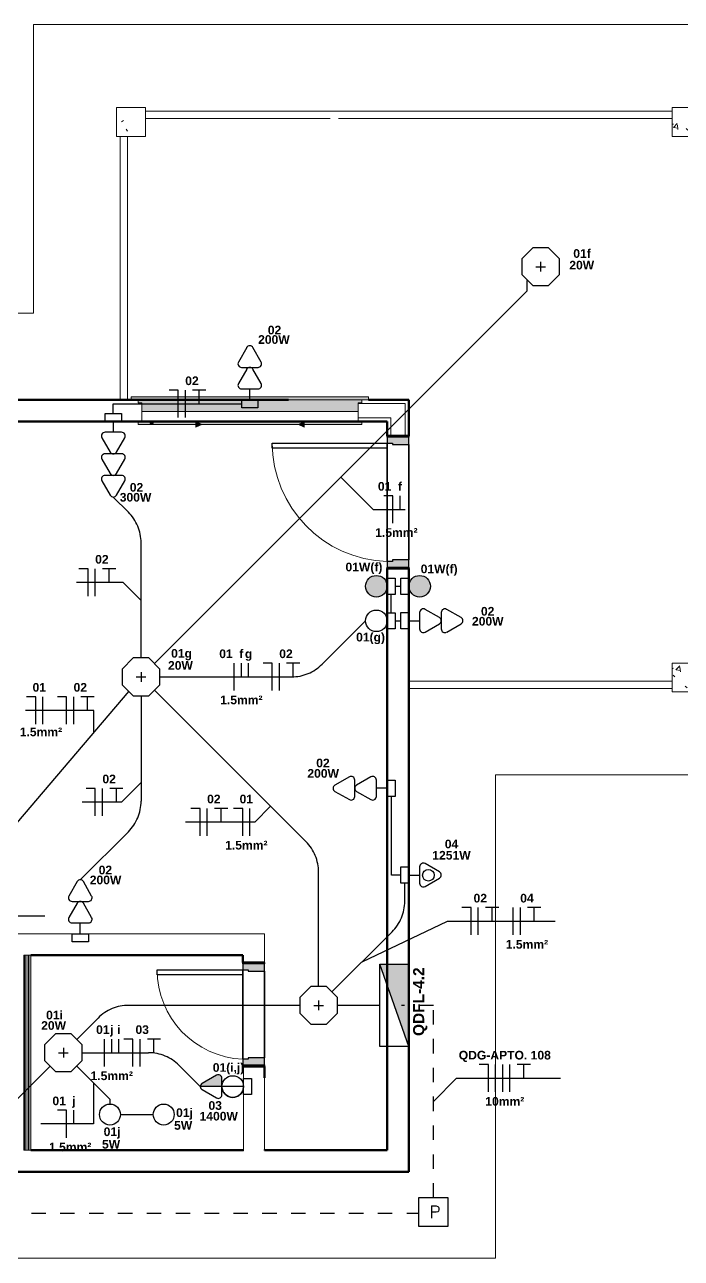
# Model space of a CAD drawing. Extents: x 1450 to 1868, y 82 to 351.
# Drawn here: x 1517.45 to 1522, y 141.06 to 149.61 of the extents above; entities that cross this region are included whole.
import ezdxf
from ezdxf.enums import TextEntityAlignment as Align

# ---------------------------------------------------------------- set-up
doc = ezdxf.new("R2010")
doc.units = 0
doc.header["$LTSCALE"] = 0.5
doc.linetypes.add('ELETRODUTO_PISO', pattern=[0.55, 0.4, -0.15])
doc.linetypes.add('ELETRODUTO_TETO', pattern=[1000, 1000, 0])
doc.layers.get('0').update_dxf_attribs({"linetype": 'CONTINUOUS'})
for name, color, linetype, lineweight in [('A-DETL-GENF', 92, 'CONTINUOUS', 9), ('A-DOOR', 31, 'CONTINUOUS', 25), ('A-DOOR-FRAM', 31, 'CONTINUOUS', 9), ('A-FLOR', 192, 'CONTINUOUS', 9), ('A-GENM', 13, 'CONTINUOUS', 9), ('A-GLAZ', 151, 'CONTINUOUS', 9), ('A-WALL', 113, 'CONTINUOUS', 30), ('Q-CASE', 31, 'CONTINUOUS', 9), ('S-COLS', 52, 'CONTINUOUS', 9)]:
    doc.layers.add(name, color=color, linetype=linetype, lineweight=lineweight)
for name, color, linetype in [('CENTRAL DE AR', 10, 'CONTINUOUS'), ('ELETRODUTO-PISO', 3, 'CONTINUOUS'), ('ELETRODUTO_TETO', 2, 'CONTINUOUS'), ('FIACAO', 7, 'CONTINUOUS'), ('Iluminação', 7, 'CONTINUOUS'), ('INDICACAO_BIT_FIACAO', 7, 'CONTINUOUS'), ('INDICACAO_CIRCUITO', 2, 'CONTINUOUS'), ('INDICACAO_INTERRUPTOR_FIA', 2, 'CONTINUOUS'), ('INDICACAO_POTENCIA', 1, 'CONTINUOUS'), ('INTERRUPTORES', 1, 'CONTINUOUS'), ('LINHA_DE_CHAMADA', 7, 'CONTINUOUS'), ('LUMINÁRIAS', 3, 'CONTINUOUS'), ('QUADROS', 7, 'CONTINUOUS'), ('QUADROS_E_CAIXAS', 7, 'CONTINUOUS'), ('Texto', 1, 'CONTINUOUS'), ('TOMADAS ABNT', 10, 'CONTINUOUS')]:
    doc.layers.add(name, color=color, linetype=linetype)
doc.styles.add('Arial', font='arialbd.ttf', dxfattribs={"height": 100})
doc.styles.get("Standard").update_dxf_attribs({"font": 'simplex.shx'})

# ---------------------------------------------------------------- blocks, each defined once
blk = doc.blocks.new('Windows_Opening-Slide_Strugal_S70P_Two-Leaf_INT - Janela de Correr com Requadro de Alumínio-3326409-Planta Baixa')
at = {"layer": 'A-DETL-GENF'}
for points in [[(-375, 115), (-375, 75), (-335, 95), (-373.6, 114.3)], [(375, 115), (335, 95), (375, 75), (375, 107.8)]]:
    blk.add_hatch(color=256, dxfattribs=at).paths.add_polyline_path(points, flags=0)
at = {"layer": 'A-GLAZ'}
h = blk.add_hatch(color=256, dxfattribs=at)
h.paths.add_polyline_path([(375, 75), (335, 95), (-335, 95), (-375, 75), (359.1, 75)], flags=0)
h.paths.add_polyline_path([(775, 95), (375, 95), (375, 75), (670, 75), (670.5, 88.5), (692.5, 88.5), (693, 75), (775, 75), (775, 92.8)], flags=0)
h.paths.add_polyline_path([(750, 5), (-750, 5), (-750, -55), (-775, -55), (-775, -75), (775, -74.5), (775, -55), (750, -55), (750, 0)], flags=0)
h.paths.add_polyline_path([(-375, 95), (-775, 95), (-775, 75), (-375, 75), (-375, 90)], flags=0)
for points in [[(692.5, 88.5), (670.5, 88.5), (670.5, 80.5), (692.5, 81), (692.5, 85.9)], [(693, 80.5), (670, 80.5), (670, 75), (693, 75), (693, 80)]]:
    blk.add_hatch(color=256, dxfattribs=at).paths.add_polyline_path(points, flags=0)
at = {"layer": 'A-DETL-GENF'}
for p, q in [((-375, 95), (-475, 95)), ((-375, 115), (-335, 95)), ((-375, 75), (-375, 115)), ((-335, 95), (-375, 75)), ((335, 95), (375, 115)), ((375, 75), (335, 95)), ((375, 115), (375, 75)), ((375, 95), (475, 95))]:
    blk.add_line(p, q, dxfattribs=at)
at = {"layer": 'A-GLAZ'}
for p, q in [((-750, 95), (-775, 95)), ((-775, 95), (-775, 75)), ((-375, 95), (-750, 95)), ((335, 95), (-335, 95)), ((750, 95), (375, 95)), ((670.5, 80.5), (670.5, 88.5)), ((692.5, 88.5), (670.5, 88.5)), ((692.5, 88.5), (692.5, 80.5)), ((775, 95), (750, 95)), ((775, 75), (775, 95)), ((-775, 75), (-750, 75)), ((-750, 5), (-750, 75)), ((-750, 75), (750, 75)), ((750, 5), (-750, 5)), ((-750, 5), (-750, -55)), ((670, 80.5), (670, 75)), ((693, 80.5), (670, 80.5)), ((693, 75), (693, 80.5)), ((750, 75), (750, 5)), ((750, 75), (775, 75)), ((750, -55), (750, 5)), ((-750, -55), (-775, -55)), ((-775, -55), (-775, -75)), ((775, -55), (750, -55)), ((775, -75), (775, -55))]:
    blk.add_line(p, q, dxfattribs=at)
blk = doc.blocks.new('Porta Simples de Abrir - 80x210cm - Marco de Madeira-3450796-Planta Baixa')
at = {"layer": 'A-DOOR-FRAM', "lineweight": 25}
h = blk.add_hatch(color=256, dxfattribs=at)
h.paths.add_polyline_path([(-450, 75), (-450, -75), (-400, -75), (-400, 38), (-410, 38), (-410, 75)], flags=0)
h.paths.add_polyline_path([(400, 38), (400, -75), (450, -75), (450, 75), (410, 75), (409.9, 38), (406.8, 38)], flags=0)
at = {"layer": 'A-DOOR'}
for p, q in [((375, 75), (375, 871)), ((375, 871), (410, 871)), ((410, 871), (410, 75)), ((410, 75), (-410, 75)), ((410, 75), (375, 75)), ((-400, -75), (400, -75))]:
    blk.add_line(p, q, dxfattribs=at)
at = {"layer": 'A-DOOR', "lineweight": 9}
blk.add_arc((410, 50.9), 820.1, 90, 178.31643, dxfattribs=at)
at = {"layer": 'A-DOOR-FRAM', "lineweight": 25}
for p, q in [((-410, 75), (-450, 75)), ((-450, 75), (-450, -75)), ((-410, 38), (-410, 75)), ((-400, 38), (-410, 38)), ((-400, -75), (-400, 38)), ((410, 38), (400, 38)), ((400, 38), (400, -75)), ((410, 75), (410, 38)), ((450, 75), (410, 75)), ((450, -75), (450, 75)), ((-450, -75), (-400, -75)), ((400, -75), (450, -75))]:
    blk.add_line(p, q, dxfattribs=at)
blk = doc.blocks.new('Porta Simples de Abrir - 60x210cm - Marco de Madeira-3502795-Planta Baixa')
at = {"layer": 'A-DOOR-FRAM', "lineweight": 25}
h = blk.add_hatch(color=256, dxfattribs=at)
h.paths.add_polyline_path([(-350, 75), (-350, -75), (-300, -75), (-300, 37), (-310, 37), (-310, 75)], flags=0)
h.paths.add_polyline_path([(300, 37), (300, -75), (350, -75), (350, 75), (310, 75), (309.8, 37), (306.7, 37)], flags=0)
at = {"layer": 'A-DOOR'}
for p, q in [((275, 75), (275, 669)), ((275, 669), (310, 669)), ((310, 669), (310, 75)), ((310, 75), (-310, 75)), ((310, 75), (275, 75)), ((-300, -75), (300, -75))]:
    blk.add_line(p, q, dxfattribs=at)
at = {"layer": 'A-DOOR', "lineweight": 9}
blk.add_arc((310, 48.7), 620.3, 90, 177.5702, dxfattribs=at)
at = {"layer": 'A-DOOR-FRAM', "lineweight": 25}
for p, q in [((-310, 75), (-350, 75)), ((-350, 75), (-350, -75)), ((-310, 37), (-310, 75)), ((-300, 37), (-310, 37)), ((-300, -75), (-300, 37)), ((310, 37), (300, 37)), ((300, 37), (300, -75)), ((310, 75), (310, 37)), ((350, 75), (310, 75)), ((350, -75), (350, 75)), ((-350, -75), (-300, -75)), ((300, -75), (350, -75))]:
    blk.add_line(p, q, dxfattribs=at)
blk = doc.blocks.new('Pilar Retangular de Concreto - 20X20 cm-3337596-Planta Baixa')
at = {"layer": 'S-COLS'}
h = blk.add_hatch(dxfattribs=at)
h.set_pattern_fill('FP_81', color=256, style=0, pattern_type=2)
h.set_pattern_definition([(225, (10123.25, -11664.74), (-360.203, 63.514), [38.1, -419.1]), (170, (10123.25, -11664.74), (36.914, -386.8025), [30.48, -335.28]), (275.451, (10093.23, -11659.45), (-323.2915, -323.287), [32.38, -356.18]), (221.184, (10114.4, -11765.96), (-532.767, 131.018), [57.15, -628.65]), (271.636, (10070, -11755.04), (-516.128, -451.59), [48.57, -534.27]), (166.184, (10114.4, -11765.96), (-516.132, -451.585), [45.72, -502.92]), (196, (10066, -11736.23), (-284.2486, 230.18), [38.1, -419.1]), (141, (10066, -11736.23), (-155.24, -356.2015), [30.48, -335.28]), (246.451, (10042.3, -11717.04), (-439.49, -126.018), [32.38, -356.18]), (212.5, (10123.25, -11664.74), (-20.8921, -167.9283), [16.764, -314.452, 16.764, -660.146]), (212.5, (10123.25, -11664.74), (-20.8921, -167.9283), [-347.98, -323.596, 16.764, -319.786]), (182.5, (10123.25, -11664.74), (-150.593, -187.9517), [16.764, -177.292, 16.764, -435.102]), (182.5, (10123.25, -11664.74), (-150.593, -187.9517), [-210.82, -306.832, 16.764, -111.506]), (142.5, (10236.1, -11674.62), (-269.1512, 35.0498), [16.764, -110.236, 16.764, -905.256]), (142.5, (10236.1, -11674.62), (-269.1512, 35.0498), [-143.764, -379.476, 16.764, -509.016]), (132.5, (10286.7, -11679.04), (-299.5633, -24.8387), [16.764, -148.336, 16.764, -619.76]), (132.5, (10286.7, -11679.04), (-299.5633, -24.8387), [-181.864, -246.38, 16.764, -356.616])])
h.paths.add_polyline_path([(100, 100), (-100, 100), (-100, -100), (100, -100), (100, 59.7)], flags=0)
for p, q in [((-100, 100), (100, 100)), ((-100, -100), (-100, 100)), ((100, 100), (100, -100)), ((100, -100), (-100, -100))]:
    blk.add_line(p, q, dxfattribs=at)
blk = doc.blocks.new('Pilar Retangular de Concreto - 20X20 cm-V50-Planta Baixa')
at = {"layer": 'S-COLS'}
h = blk.add_hatch(dxfattribs=at)
h.set_pattern_fill('FP_82', color=256, style=0, pattern_type=2)
h.set_pattern_definition([(225, (13973.25, -11664.74), (-360.203, 63.5137), [38.1, -419.1]), (170, (13973.25, -11664.74), (36.914, -386.8025), [30.48, -335.28]), (275.451, (13943.23, -11659.45), (-323.2915, -323.287), [32.38, -356.18]), (221.184, (13964.4, -11765.96), (-532.767, 131.018), [57.15, -628.65]), (271.636, (13920, -11755.04), (-516.128, -451.59), [48.57, -534.27]), (166.184, (13964.4, -11765.96), (-516.132, -451.585), [45.72, -502.92]), (196, (13916, -11736.23), (-284.2486, 230.1803), [38.1, -419.1]), (141, (13916, -11736.23), (-155.24, -356.2015), [30.48, -335.28]), (246.451, (13892.3, -11717.04), (-439.49, -126.018), [32.38, -356.18]), (212.5, (13973.25, -11664.74), (-20.8921, -167.9283), [16.764, -314.452, 16.764, -660.146]), (212.5, (13973.25, -11664.74), (-20.8921, -167.9283), [-347.98, -323.596, 16.764, -319.786]), (182.5, (13973.25, -11664.74), (-150.593, -187.9517), [16.764, -177.292, 16.764, -435.102]), (182.5, (13973.25, -11664.74), (-150.593, -187.9517), [-210.82, -306.832, 16.764, -111.506]), (142.5, (14086.1, -11674.62), (-269.1512, 35.0498), [16.764, -110.236, 16.764, -905.256]), (142.5, (14086.1, -11674.62), (-269.1512, 35.0498), [-143.764, -379.476, 16.764, -509.016]), (132.5, (14136.7, -11679.04), (-299.5633, -24.8387), [16.764, -148.336, 16.764, -619.76]), (132.5, (14136.7, -11679.04), (-299.5633, -24.8387), [-181.864, -246.38, 16.764, -356.616])])
h.paths.add_polyline_path([(100, 100), (-100, 100), (-100, -100), (100, -100), (100, 75)], flags=0)
for p, q in [((-100, 100), (100, 100)), ((-100, -100), (-100, 100)), ((100, 100), (100, -100)), ((100, -100), (-100, -100))]:
    blk.add_line(p, q, dxfattribs=at)
blk = doc.blocks.new('Pilar Retangular de Concreto - 20X20 cm-V51-Planta Baixa')
at = {"layer": 'S-COLS'}
h = blk.add_hatch(dxfattribs=at)
h.set_pattern_fill('FP_83', color=256, style=0, pattern_type=2)
h.set_pattern_definition([(225, (13973.25, -15514.74), (-360.203, 63.5137), [38.1, -419.1]), (170, (13973.25, -15514.74), (36.914, -386.8025), [30.48, -335.28]), (275.451, (13943.23, -15509.45), (-323.2915, -323.287), [32.38, -356.18]), (221.184, (13964.4, -15615.96), (-532.767, 131.018), [57.15, -628.65]), (271.636, (13920, -15605.04), (-516.128, -451.59), [48.57, -534.27]), (166.184, (13964.4, -15615.96), (-516.132, -451.585), [45.72, -502.92]), (196, (13916, -15586.23), (-284.2486, 230.1803), [38.1, -419.1]), (141, (13916, -15586.23), (-155.2396, -356.2015), [30.48, -335.28]), (246.451, (13892.3, -15567.04), (-439.49, -126.018), [32.38, -356.18]), (212.5, (13973.25, -15514.74), (-20.8921, -167.9283), [16.764, -314.452, 16.764, -660.146]), (212.5, (13973.25, -15514.74), (-20.8921, -167.9283), [-347.98, -323.596, 16.764, -319.786]), (182.5, (13973.25, -15514.74), (-150.593, -187.9517), [16.764, -177.292, 16.764, -435.102]), (182.5, (13973.25, -15514.74), (-150.593, -187.9517), [-210.82, -306.832, 16.764, -111.506]), (142.5, (14086.1, -15524.62), (-269.1512, 35.0498), [16.764, -110.236, 16.764, -905.256]), (142.5, (14086.1, -15524.62), (-269.1512, 35.0498), [-143.764, -379.476, 16.764, -509.016]), (132.5, (14136.7, -15529.04), (-299.5633, -24.8387), [16.764, -148.336, 16.764, -619.76]), (132.5, (14136.7, -15529.04), (-299.5633, -24.8387), [-181.864, -246.38, 16.764, -356.616])])
h.paths.add_polyline_path([(100, 100), (-100, 100), (-100, -100), (100, -100), (100, 75)], flags=0)
for p, q in [((-100, 100), (100, 100)), ((-100, -100), (-100, 100)), ((100, 100), (100, -100)), ((100, -100), (-100, -100))]:
    blk.add_line(p, q, dxfattribs=at)
blk = doc.blocks.new('Box de Vidro1 - Box Vidro Temperado Comum 2-3326640-Planta Baixa')
at = {"layer": 'Q-CASE'}
for points in [[(800, 992), (800, 1007), (-550, 1007), (-550, 992), (798.8, 992)], [(800, 971.7), (800, 991.9), (-550, 991.9), (-550, 971.7), (799.7, 971.7)], [(800, 957.7), (799.7, 971.7), (-550, 971.7), (-550, 957.7), (799.9, 957.7)], [(800, 991.9), (800, 992), (800, 991.9)]]:
    blk.add_hatch(color=256, dxfattribs=at).paths.add_polyline_path(points, flags=0)
for p, q in [((-550, 992), (-550, 1007)), ((-550, 1007), (800, 1007)), ((800, 992), (-550, 992)), ((-550, 971.7), (-550, 991.9)), ((-550, 991.9), (800, 991.9)), ((-550, 987), (800, 987)), ((-550, 957.6), (-550, 971.7)), ((800, 971.7), (-550, 971.7)), ((-550, 963), (800, 963)), ((-550, 957.6), (800, 957.6)), ((800, 1007), (800, 992)), ((800, 991.9), (800, 971.7)), ((800, 971.7), (800, 957.6))]:
    blk.add_line(p, q, dxfattribs=at)
blk = doc.blocks.new('Moldura Janela5 - Moldura Janela-3283059-Planta Baixa')
at = {"layer": 'A-GENM'}
blk.add_hatch(color=256, dxfattribs=at).paths.add_polyline_path([(-5071.9, -31552.3), (-3428.4, -31552.3), (-3428.4, -31532.3), (-5071.9, -31532.3), (-5071.9, -31547.1)], flags=0)
for p, q in [((-5071.9, -31532.3), (-3428.4, -31532.3)), ((-5071.9, -31532.3), (-5071.9, -31552.3)), ((-3428.4, -31552.3), (-3428.4, -31532.3)), ((-3428.4, -31552.3), (-5071.9, -31552.3))]:
    blk.add_line(p, q, dxfattribs=at)
blk = doc.blocks.new('*U425', base_point=(-26022.33, 35757.8))
h = blk.add_hatch(color=256)
h.dxf.hatch_style = 1
h.paths.add_polyline_path([(-26029.83, 35765.3, 1), (-26014.83, 35765.3, 1)])
blk.add_lwpolyline([(-26027.93, 35757.8), (-26016.72, 35757.8), (-26016.72, 35752.19), (-26027.93, 35752.19)], close=True)
blk.add_circle((-26022.33, 35765.3), 7.5)
blk = doc.blocks.new('*U426', base_point=(-26132.09, 35638.45))
blk.add_lwpolyline([(-26132.09, 35644.05), (-26132.09, 35632.84), (-26137.69, 35632.84), (-26137.69, 35644.05)], close=True)
blk.add_circle((-26124.59, 35638.45), 7.5)
blk = doc.blocks.new('*U428', base_point=(-26453.38, 35551.21))
for p, q in [((-26453.38, 35551.21), (-26445.88, 35551.21)), ((-26445.88, 35556.9), (-26445.88, 35551.21)), ((-26445.88, 35551.21), (-26445.88, 35545.52)), ((-26432.18, 35553.38), (-26442.14, 35559.07)), ((-26430.92, 35556.9), (-26430.92, 35551.21)), ((-26430.92, 35551.21), (-26430.92, 35545.52)), ((-26417.22, 35553.38), (-26427.18, 35559.07)), ((-26442.14, 35543.35), (-26432.18, 35549.04)), ((-26427.18, 35543.35), (-26417.22, 35549.04))]:
    blk.add_line(p, q)
blk.add_lwpolyline([(-26453.38, 35556.81), (-26453.38, 35545.61), (-26458.99, 35545.61), (-26458.99, 35556.81)], close=True)
for centre, start, end in [((-26443.38, 35556.9), 60.25512, 180), ((-26433.42, 35551.21), 299.74488, 60.25512), ((-26428.42, 35556.9), 60.25512, 180), ((-26418.46, 35551.21), 299.74488, 60.25512), ((-26443.38, 35545.52), 180, 299.74488), ((-26428.42, 35545.52), 180, 299.74488)]:
    blk.add_arc(centre, 2.5, start, end)
blk = doc.blocks.new('*U429', base_point=(-26071.39, 35761.89))
for p, q in [((-26063.89, 35767.58), (-26063.89, 35761.89)), ((-26050.18, 35764.06), (-26060.15, 35769.75)), ((-26048.93, 35767.58), (-26048.93, 35761.89)), ((-26035.22, 35764.06), (-26045.18, 35769.75)), ((-26071.39, 35761.89), (-26063.89, 35761.89)), ((-26063.89, 35761.89), (-26063.89, 35756.2)), ((-26060.15, 35754.03), (-26050.18, 35759.72)), ((-26048.93, 35761.89), (-26048.93, 35756.2)), ((-26045.18, 35754.03), (-26035.22, 35759.72))]:
    blk.add_line(p, q)
blk.add_lwpolyline([(-26071.39, 35767.49), (-26071.39, 35756.29), (-26076.99, 35756.29), (-26076.99, 35767.49)], close=True)
for centre, start, end in [((-26061.39, 35767.58), 60.25512, 180), ((-26046.43, 35767.58), 60.25512, 180), ((-26061.39, 35756.2), 180, 299.74488), ((-26051.43, 35761.89), 299.74488, 60.25512), ((-26046.43, 35756.2), 180, 299.74488), ((-26036.46, 35761.89), 299.74488, 60.25512)]:
    blk.add_arc(centre, 2.5, start, end)
blk = doc.blocks.new('*U432', base_point=(-26623.05, 35513.08))
for p, q in [((-26615.55, 35518.78), (-26615.55, 35513.08)), ((-26601.85, 35515.25), (-26611.81, 35520.95)), ((-26600.59, 35518.78), (-26600.59, 35513.08)), ((-26586.89, 35515.25), (-26596.85, 35520.95)), ((-26585.63, 35518.78), (-26585.63, 35513.08)), ((-26571.93, 35515.25), (-26581.89, 35520.95)), ((-26623.05, 35513.08), (-26615.55, 35513.08)), ((-26615.55, 35513.08), (-26615.55, 35507.39)), ((-26611.81, 35505.22), (-26601.85, 35510.91)), ((-26600.59, 35513.08), (-26600.59, 35507.39)), ((-26596.85, 35505.22), (-26586.89, 35510.91)), ((-26585.63, 35513.08), (-26585.63, 35507.39)), ((-26581.89, 35505.22), (-26571.93, 35510.91))]:
    blk.add_line(p, q)
blk.add_lwpolyline([(-26623.05, 35518.69), (-26623.05, 35507.48), (-26628.66, 35507.48), (-26628.66, 35518.69)], close=True)
for centre, start, end in [((-26613.05, 35518.78), 60.25512, 180), ((-26598.09, 35518.78), 60.25512, 180), ((-26583.13, 35518.78), 60.25512, 180), ((-26603.09, 35513.08), 299.74488, 60.25512), ((-26588.13, 35513.08), 299.74488, 60.25512), ((-26573.17, 35513.08), 299.74488, 60.25512), ((-26613.05, 35507.39), 180, 299.74488), ((-26598.09, 35507.39), 180, 299.74488), ((-26583.13, 35507.39), 180, 299.74488)]:
    blk.add_arc(centre, 2.5, start, end)
blk = doc.blocks.new('*U433', base_point=(-26377.98, 35343.84))
for p, q in [((-26370.48, 35349.53), (-26370.48, 35343.84)), ((-26356.78, 35346.01), (-26366.74, 35351.7)), ((-26355.52, 35349.53), (-26355.52, 35343.84)), ((-26341.82, 35346.01), (-26351.78, 35351.7)), ((-26377.98, 35343.84), (-26370.48, 35343.84)), ((-26370.48, 35343.84), (-26370.48, 35338.15)), ((-26366.74, 35335.98), (-26356.78, 35341.67)), ((-26355.52, 35343.84), (-26355.52, 35338.15)), ((-26351.78, 35335.98), (-26341.82, 35341.67))]:
    blk.add_line(p, q)
blk.add_lwpolyline([(-26377.98, 35349.44), (-26377.98, 35338.24), (-26383.59, 35338.24), (-26383.59, 35349.44)], close=True)
for centre, start, end in [((-26367.98, 35349.53), 60.25512, 180), ((-26358.02, 35343.84), 299.74488, 60.25512), ((-26353.02, 35349.53), 60.25512, 180), ((-26343.06, 35343.84), 299.74488, 60.25512), ((-26367.98, 35338.15), 180, 299.74488), ((-26353.02, 35338.15), 180, 299.74488)]:
    blk.add_arc(centre, 2.5, start, end)
blk = doc.blocks.new('*U188', base_point=(-46314.27, 15803.92))
for p, q in [((-46316.44, 15825.12), (-46322.13, 15815.16)), ((-46306.41, 15815.16), (-46312.1, 15825.12)), ((-46319.96, 15811.42), (-46314.27, 15811.42)), ((-46314.27, 15811.42), (-46308.58, 15811.42)), ((-46314.27, 15803.92), (-46314.27, 15811.42))]:
    blk.add_line(p, q)
blk.add_lwpolyline([(-46319.88, 15803.92), (-46308.67, 15803.92), (-46308.67, 15798.31), (-46319.88, 15798.31)], close=True)
blk.add_circle((-46314.1, 15817.46), 4.02)
for centre, start, end in [((-46314.27, 15823.88), 29.74488, 150.25512), ((-46319.96, 15813.92), 150.25512, 270), ((-46308.58, 15813.92), 270, 29.74488)]:
    blk.add_arc(centre, 2.5, start, end)
blk = doc.blocks.new('*U434', base_point=(-26184.3, 35473.74))
at = {"layer": 'LUMINÁRIAS'}
blk.add_circle((-26184.3, 35473.74), 7.25, dxfattribs=at)
blk = doc.blocks.new('*U435', base_point=(-26539.72, 35312.08))
for p, q in [((-26539.72, 35312.08), (-26532.22, 35312.08)), ((-26532.22, 35317.77), (-26532.22, 35312.08)), ((-26532.22, 35312.08), (-26532.22, 35306.38)), ((-26518.52, 35314.25), (-26528.48, 35319.94)), ((-26517.26, 35317.77), (-26517.26, 35312.08)), ((-26517.26, 35312.08), (-26517.26, 35306.38)), ((-26503.56, 35314.25), (-26513.52, 35319.94)), ((-26528.48, 35304.21), (-26518.52, 35309.91)), ((-26513.52, 35304.21), (-26503.56, 35309.91))]:
    blk.add_line(p, q)
blk.add_lwpolyline([(-26539.72, 35317.68), (-26539.72, 35306.47), (-26545.33, 35306.47), (-26545.33, 35317.68)], close=True)
for centre, start, end in [((-26529.72, 35317.77), 60.25512, 180), ((-26514.76, 35317.77), 60.25512, 180), ((-26519.76, 35312.08), 299.74488, 60.25512), ((-26504.8, 35312.08), 299.74488, 60.25512), ((-26529.72, 35306.38), 180, 299.74488), ((-26514.76, 35306.38), 180, 299.74488)]:
    blk.add_arc(centre, 2.5, start, end)
blk = doc.blocks.new('*U436', base_point=(-27713.72, 34634.51))
at = {"layer": 'LUMINÁRIAS'}
blk.add_lwpolyline([(-27726.81, 34639.93), (-27726.81, 34629.09), (-27719.14, 34621.42), (-27708.3, 34621.42), (-27700.63, 34629.09), (-27700.63, 34639.93), (-27708.3, 34647.6), (-27719.14, 34647.6)], close=True, dxfattribs=at)
for points in [[(-27713.72, 34637.88), (-27713.72, 34631.15)], [(-27717.09, 34634.51), (-27710.36, 34634.51)]]:
    blk.add_lwpolyline(points, dxfattribs=at)
blk = doc.blocks.new('*U516', base_point=(-27023.77, 33729.12))
blk.add_hatch(color=256).paths.add_polyline_path([(-26995.27, 33719.12), (-26995.27, 33739.12), (-27052.27, 33719.12)])
blk.add_line((-27052.27, 33719.12), (-26995.27, 33739.12))
blk.add_lwpolyline([(-27052.27, 33719.12), (-27052.27, 33739.12), (-26995.27, 33739.12), (-26995.27, 33719.12)], close=True)
blk = doc.blocks.new('*U517', base_point=(-26745.75, 34067.52))
at = {"linetype": 'ByBlock'}
blk.add_lwpolyline([(-26745.75, 34067.52), (-26723, 34067.52)], dxfattribs=at)
blk = doc.blocks.new('*U545', base_point=(-27968.58, 34847.48))
at = {"linetype": 'ByBlock'}
blk.add_lwpolyline([(-27968.58, 34847.48), (-27968.58, 34854.07), (-27879.65, 34854.07)], dxfattribs=at)
blk = doc.blocks.new('*U546', base_point=(-28460.57, 33920.18))
at = {"layer": 'LUMINÁRIAS'}
blk.add_lwpolyline([(-28473.66, 33925.61), (-28473.66, 33914.76), (-28465.99, 33907.09), (-28455.15, 33907.09), (-28447.48, 33914.76), (-28447.48, 33925.61), (-28455.15, 33933.27), (-28465.99, 33933.27)], close=True, dxfattribs=at)
for points in [[(-28463.94, 33920.18), (-28457.21, 33920.18)], [(-28460.57, 33923.55), (-28460.57, 33916.82)]]:
    blk.add_lwpolyline(points, dxfattribs=at)
blk = doc.blocks.new('*U549', base_point=(-28387.73, 34310.54))
at = {"layer": 'LUMINÁRIAS'}
blk.add_lwpolyline([(-28400.82, 34315.96), (-28400.82, 34305.12), (-28393.16, 34297.45), (-28382.31, 34297.45), (-28374.65, 34305.12), (-28374.65, 34315.96), (-28382.31, 34323.63), (-28393.16, 34323.63)], close=True, dxfattribs=at)
for points in [[(-28387.73, 34313.9), (-28387.73, 34307.18)], [(-28391.1, 34310.54), (-28384.37, 34310.54)]]:
    blk.add_lwpolyline(points, dxfattribs=at)
blk = doc.blocks.new('*U550', base_point=(-28011.34, 34195.73))
at = {"layer": 'LUMINÁRIAS'}
blk.add_lwpolyline([(-28024.43, 34201.15), (-28024.43, 34190.3), (-28016.76, 34182.64), (-28005.92, 34182.64), (-27998.25, 34190.3), (-27998.25, 34201.15), (-28005.92, 34208.82), (-28016.76, 34208.82)], close=True, dxfattribs=at)
for points in [[(-28014.7, 34195.73), (-28007.97, 34195.73)], [(-28011.34, 34199.09), (-28011.34, 34192.36)]]:
    blk.add_lwpolyline(points, dxfattribs=at)
blk = doc.blocks.new('*U557', base_point=(-28012.44, 34395.12))
at = {"linetype": 'ByBlock'}
blk.add_lwpolyline([(-28012.44, 34395.12), (-28070.69, 34336.87)], dxfattribs=at)
blk = doc.blocks.new('*U558', base_point=(-27993.93, 34395.12))
at = {"linetype": 'ByBlock'}
blk.add_lwpolyline([(-27993.93, 34395.12), (-27970.91, 34372.1), (-27970.91, 34368.77)], dxfattribs=at)
blk = doc.blocks.new('*U559', base_point=(-27963.67, 34361.52))
at = {"linetype": 'ByBlock'}
blk.add_lwpolyline([(-27963.67, 34361.52), (-27940.91, 34361.52)], dxfattribs=at)
blk = doc.blocks.new('*U561', base_point=(-27817.11, 34446.47))
at = {"linetype": 'ByBlock'}
blk.add_lwpolyline([(-27817.11, 34446.47), (-27775.46, 34488.12, 0.198912), (-27766.67, 34509.33), (-27766.67, 34521.94)], format="xyb", dxfattribs=at)
blk = doc.blocks.new('*U562', base_point=(-27769.47, 34527.54))
at = {"linetype": 'ByBlock'}
blk.add_lwpolyline([(-27769.47, 34527.54), (-27775.8, 34527.54), (-27775.8, 34582.06)], dxfattribs=at)
blk = doc.blocks.new('*U563', base_point=(-27826.37, 34450.3))
at = {"linetype": 'ByBlock'}
blk.add_lwpolyline([(-27826.37, 34450.3), (-27826.37, 34529.47, 0.198912), (-27835.15, 34550.68), (-27940.09, 34655.61)], format="xyb", dxfattribs=at)
blk = doc.blocks.new('*U564', base_point=(-27949.34, 34651.78))
at = {"linetype": 'ByBlock'}
blk.add_lwpolyline([(-27949.34, 34651.78), (-27949.34, 34578.75, -0.198912), (-27958.13, 34557.53), (-27991.47, 34524.19), (-27991.47, 34524.19)], format="xyb", dxfattribs=at)
blk = doc.blocks.new('*U565', base_point=(-27957.86, 34654.87))
at = {"linetype": 'ByBlock'}
blk.add_lwpolyline([(-27957.86, 34654.87), (-28053.76, 34542.21)], dxfattribs=at)
blk = doc.blocks.new('*U566', base_point=(-27949.34, 34677.96))
at = {"linetype": 'ByBlock'}
blk.add_lwpolyline([(-27949.34, 34677.96), (-27949.34, 34757.83, 0.198912), (-27958.13, 34779.04), (-27968.58, 34789.49), (-27968.58, 34789.49)], format="xyb", dxfattribs=at)
blk = doc.blocks.new('*U567', base_point=(-27940.09, 34674.13))
at = {"linetype": 'ByBlock'}
blk.add_lwpolyline([(-27940.09, 34674.13), (-27681.87, 34932.34), (-27681.87, 34939.62), (-27681.75, 34939.74)], dxfattribs=at)
blk = doc.blocks.new('*U568', base_point=(-27936.25, 34664.87))
at = {"linetype": 'ByBlock'}
blk.add_lwpolyline([(-27936.25, 34664.87), (-27845.12, 34664.87, 0.198912), (-27823.91, 34673.66), (-27793.87, 34703.7)], format="xyb", dxfattribs=at)
blk = doc.blocks.new('*U569', base_point=(-27776.07, 34709.3))
at = {"linetype": 'ByBlock'}
blk.add_lwpolyline([(-27776.07, 34709.3), (-27776.07, 34709.3), (-27776.07, 34722.04)], dxfattribs=at)
blk = doc.blocks.new('*U570', base_point=(-27773.26, 34727.64))
at = {"linetype": 'ByBlock'}
blk.add_lwpolyline([(-27773.26, 34727.64), (-27769.47, 34727.64)], dxfattribs=at)
blk = doc.blocks.new('*U571', base_point=(-27773.26, 34703.73))
at = {"linetype": 'ByBlock'}
blk.add_lwpolyline([(-27773.26, 34703.73), (-27769.47, 34703.76)], dxfattribs=at)
blk = doc.blocks.new('*U598', base_point=(-27839.46, 34437.21))
at = {"linetype": 'ByBlock'}
blk.add_lwpolyline([(-27839.46, 34437.21), (-27957.92, 34437.21, 0.198912), (-27979.14, 34428.42), (-27993.93, 34413.63)], format="xyb", dxfattribs=at)
blk = doc.blocks.new('*U827', base_point=(-30200.49, 34404.96))
blk.add_line((-30200.49, 34404.96), (-30185.49, 34404.96))
blk.add_lwpolyline([(-30200.49, 34410.57), (-30200.49, 34399.36), (-30206.1, 34399.36), (-30206.1, 34410.57)], close=True)
blk.add_circle((-30192.99, 34404.96), 7.5)
blk = doc.blocks.new('*U703', base_point=(-33552.37, 38084.74))
blk.add_hatch(color=256).paths.add_polyline_path([(-33538.67, 38082.57, 0.269143), (-33537.41, 38084.74), (-33552.37, 38084.74), (-33552.37, 38079.05, 0.575867), (-33548.63, 38076.88)])
for p, q in [((-33552.37, 38090.43), (-33552.37, 38084.74)), ((-33538.67, 38086.91), (-33548.63, 38092.6)), ((-33552.37, 38084.74), (-33552.37, 38079.05)), ((-33552.37, 38084.74), (-33537.41, 38084.74)), ((-33548.63, 38076.88), (-33538.67, 38082.57))]:
    blk.add_line(p, q)
for centre, start, end in [((-33549.87, 38090.43), 60.25512, 180), ((-33539.91, 38084.74), 299.74488, 60.25512), ((-33549.87, 38079.05), 180, 299.74488)]:
    blk.add_arc(centre, 2.5, start, end)
blk = doc.blocks.new('*U940', base_point=(-27990.1, 34404.37))
at = {"linetype": 'ByBlock'}
blk.add_lwpolyline([(-27990.1, 34404.37), (-27944.19, 34404.37, -0.198912), (-27922.98, 34395.59), (-27908.33, 34380.94)], format="xyb", dxfattribs=at)
blk = doc.blocks.new('*U941', base_point=(-27893.37, 34380.94))
at = {"linetype": 'ByBlock'}
blk.add_arc((-27885.87, 34380.94), 7.5, 180, 0, dxfattribs=at)
blk = doc.blocks.new('*U698', base_point=(608.67, 153.293))
for p, q in [((608.67, 153.483), (608.544, 153.483)), ((608.67, 153.103), (608.67, 153.483))]:
    blk.add_line(p, q)
blk = doc.blocks.new('*U699', base_point=(576.818, 148.746))
blk.add_line((576.818, 148.556), (576.818, 148.936))
blk = doc.blocks.new('*U970', base_point=(-27826.37, 34489.88))
at = {"xscale": 50, "yscale": 50, "zscale": 50}
for name, p in [('*U698', (-27828.87, 34489.88)), ('*U699', (-27823.87, 34489.88))]:
    blk.add_blockref(name, p, dxfattribs=at)
blk = doc.blocks.new('*U701', base_point=(635.972, 148.746))
at = {"linetype": 'Continuous'}
for p, q in [((636.064, 148.936), (635.881, 148.936)), ((635.972, 148.746), (635.972, 148.936))]:
    blk.add_line(p, q, dxfattribs=at)
blk = doc.blocks.new('*U971', base_point=(-27924.01, 34639.53))
at = {"xscale": 49.99999999999999, "yscale": 49.99999999999999, "zscale": 49.99999999999999}
for name, p in [('*U698', (-27933.58, 34639.53)), ('*U699', (-27928.58, 34639.53)), ('*U701', (-27919.01, 34639.53))]:
    blk.add_blockref(name, p, dxfattribs=at)
blk = doc.blocks.new('*U700', base_point=(665.55, 144.199))
blk.add_line((665.55, 144.199), (665.55, 144.389))
blk = doc.blocks.new('*U973', base_point=(-28002.69, 34402.09))
at = {"xscale": 50, "yscale": 50, "zscale": 50}
for name, p in [('*U699', (-28007.69, 34402.09)), ('*U700', (-28002.69, 34402.09)), ('*U700', (-27997.69, 34402.09))]:
    blk.add_blockref(name, p, dxfattribs=at)
blk = doc.blocks.new('*U974', base_point=(-27955.45, 34402.09))
at = {"xscale": 50, "yscale": 50, "zscale": 50}
for name, p in [('*U698', (-27961.86, 34402.09)), ('*U699', (-27956.86, 34402.09)), ('*U701', (-27947.29, 34402.09))]:
    blk.add_blockref(name, p, dxfattribs=at)
blk = doc.blocks.new('*U975', base_point=(-27949.34, 34727.89))
at = {"xscale": 50, "yscale": 50, "zscale": 50}
for name, p in [('*U698', (-27958.92, 34727.89)), ('*U699', (-27953.92, 34727.89)), ('*U701', (-27944.34, 34727.89))]:
    blk.add_blockref(name, p, dxfattribs=at)
blk = doc.blocks.new('*U976', base_point=(-27949.34, 34615.26))
at = {"xscale": 50.00000000000001, "yscale": 50.00000000000001, "zscale": 50.00000000000001}
for name, p in [('*U698', (-27958.92, 34615.26)), ('*U699', (-27953.92, 34615.26)), ('*U701', (-27944.34, 34615.26))]:
    blk.add_blockref(name, p, dxfattribs=at)
blk = doc.blocks.new('*U977', base_point=(-27890.69, 34664.87))
at = {"xscale": 50, "yscale": 50, "zscale": 50, "rotation": 359.9999999999862}
for name, p in [('*U699', (-27895.69, 34664.87)), ('*U700', (-27890.69, 34664.87)), ('*U700', (-27885.69, 34664.87))]:
    blk.add_blockref(name, p, dxfattribs=at)
blk = doc.blocks.new('*U978', base_point=(-27808.89, 34688.68))
at = {"xscale": 50, "yscale": 50, "zscale": 50}
for name, p in [('*U698', (-27818.46, 34688.68)), ('*U699', (-27813.46, 34688.68)), ('*U701', (-27803.89, 34688.68))]:
    blk.add_blockref(name, p, dxfattribs=at)
blk = doc.blocks.new('*U979', base_point=(-27914.11, 34854.07))
at = {"xscale": 50, "yscale": 50, "zscale": 50}
for name, p in [('*U698', (-27923.69, 34854.07)), ('*U699', (-27918.69, 34854.07)), ('*U701', (-27909.11, 34854.07))]:
    blk.add_blockref(name, p, dxfattribs=at)
blk = doc.blocks.new('*U980', base_point=(-27714.37, 34495.5))
at = {"xscale": 50, "yscale": 50, "zscale": 50}
for name, p in [('*U698', (-27720.78, 34495.5)), ('*U699', (-27715.78, 34495.5)), ('*U701', (-27706.2, 34495.5))]:
    blk.add_blockref(name, p, dxfattribs=at)
blk = doc.blocks.new('*U981', base_point=(-27682.05, 34495.5))
at = {"xscale": 50, "yscale": 50, "zscale": 50}
for name, p in [('*U699', (-27691.63, 34495.5)), ('*U699', (-27686.63, 34495.5)), ('*U701', (-27677.05, 34495.5))]:
    blk.add_blockref(name, p, dxfattribs=at)
blk = doc.blocks.new('*U987', base_point=(-27803.91, 34810.3))
at = {"xscale": 50, "yscale": 50, "zscale": 50}
for name, p in [('*U698', (-27806.41, 34810.3)), ('*U700', (-27801.41, 34810.3))]:
    blk.add_blockref(name, p, dxfattribs=at)
blk = doc.blocks.new('*U988', base_point=(-27975.35, 34376.54))
at = {"xscale": 50, "yscale": 50, "zscale": 50}
for name, p in [('*U698', (-27977.85, 34376.54)), ('*U700', (-27972.85, 34376.54))]:
    blk.add_blockref(name, p, dxfattribs=at)
blk = doc.blocks.new('*U989', base_point=(-28010.82, 34592.65))
at = {"xscale": 50.00000000000001, "yscale": 50.00000000000001, "zscale": 50.00000000000001}
for name, p in [('*U698', (-28013.32, 34592.65)), ('*U699', (-28008.32, 34592.65))]:
    blk.add_blockref(name, p, dxfattribs=at)
blk = doc.blocks.new('*U990', base_point=(-27990.74, 34616.24))
at = {"xscale": 50.00000000000001, "yscale": 50.00000000000001, "zscale": 50.00000000000001}
for name, p in [('*U698', (-28000.31, 34616.24)), ('*U699', (-27995.31, 34616.24)), ('*U701', (-27985.74, 34616.24))]:
    blk.add_blockref(name, p, dxfattribs=at)
blk = doc.blocks.new('*U1141', base_point=(-27764.93, 34109.43))
for p, q in [((-27774.93, 34109.43), (-27774.93, 34129.43)), ((-27774.93, 34129.43), (-27754.93, 34129.43)), ((-27754.93, 34129.43), (-27754.93, 34109.43)), ((-27754.93, 34109.43), (-27774.93, 34109.43))]:
    blk.add_line(p, q)
blk.add_text('P', height=8.41).set_placement((-27767.59, 34115.28))
blk = doc.blocks.new('*U1144', base_point=(-28485.36, 34293.17))
at = {"linetype": 'ByBlock'}
blk.add_lwpolyline([(-28485.36, 34293.17), (-27756.9, 34293.17)], dxfattribs=at)
blk = doc.blocks.new('*U1145', base_point=(-27746.9, 34303.92))
at = {"linetype": 'ByBlock'}
blk.add_lwpolyline([(-27746.9, 34303.92), (-27746.9, 34437.21), (-27768.87, 34437.21)], dxfattribs=at)
blk = doc.blocks.new('*U1646', base_point=(608.67, 153.293))
for p, q in [((608.67, 153.483), (608.544, 153.483)), ((608.67, 153.103), (608.67, 153.483))]:
    blk.add_line(p, q)
blk = doc.blocks.new('*U1607', base_point=(576.818, 148.746))
blk.add_line((576.818, 148.556), (576.818, 148.936))
blk = doc.blocks.new('*U1687', base_point=(635.972, 148.746))
at = {"linetype": 'Continuous'}
for p, q in [((636.064, 148.936), (635.881, 148.936)), ((635.972, 148.746), (635.972, 148.936))]:
    blk.add_line(p, q, dxfattribs=at)
blk = doc.blocks.new('*U1693', base_point=(1521.1651, 142.3057))
at = {"xscale": 0.5, "yscale": 0.5, "zscale": 0.5}
for name, p in [('*U1646', (1521.051, 142.3057)), ('*U1607', (1521.101, 142.3057)), ('*U1607', (1521.151, 142.3057)), ('*U1607', (1521.201, 142.3057)), ('*U1687', (1521.2967, 142.3057))]:
    blk.add_blockref(name, p, dxfattribs=at)
blk = doc.blocks.new('*U2158', base_point=(1519.9142, 142.811))
at = {"linetype": 'ByBlock'}
blk.add_lwpolyline([(1519.9142, 142.811), (1519.6201, 142.811)], dxfattribs=at)

msp = doc.modelspace()

# ---------------------------------------------------------------- linework, layer by layer
msp.add_line((1519.9642, 145.8377), (1519.9642, 145.7154))
at = {"layer": 'A-FLOR'}
for p, q in [((1522.7142, 149.6077), (1517.5142, 149.6077)), ((1517.5142, 149.6077), (1517.5142, 147.6077)), ((1521.9392, 149.0077), (1518.2892, 149.0077)), ((1518.2892, 148.9577), (1519.5684, 148.9577)), ((1519.6269, 148.9577), (1521.9392, 148.9577)), ((1518.1142, 148.8327), (1518.1142, 147.0077)), ((1518.1642, 147.0077), (1518.1642, 148.8327)), ((1517.5142, 147.6077), (1516.5642, 147.6077)), ((1521.9392, 145.0577), (1520.1142, 145.0577)), ((1520.1142, 145.0077), (1521.9392, 145.0077)), ((1520.7142, 141.0577), (1520.7142, 144.4077)), ((1520.7142, 144.4077), (1522.7142, 144.4077)), ((1512.2642, 141.0577), (1520.7142, 141.0577))]:
    msp.add_line(p, q, dxfattribs=at)
at = {"layer": 'A-WALL', "lineweight": 70}
for p, q in [((1519.2803, 147.0077), (1516.5642, 147.0077)), ((1520.1142, 147.0077), (1519.8342, 147.0077)), ((1520.1142, 146.7577), (1520.1142, 147.0077)), ((1516.5642, 146.8577), (1519.9642, 146.8577)), ((1519.7892, 146.8577), (1519.9642, 146.8577)), ((1519.9642, 146.8577), (1519.9642, 146.7577)), ((1519.9642, 146.7577), (1520.1142, 146.7577)), ((1519.9642, 145.8377), (1519.9642, 141.8077)), ((1520.1142, 145.8377), (1519.9642, 145.8377)), ((1520.1142, 141.6577), (1520.1142, 145.8377)), ((1517.4962, 143.1577), (1518.9642, 143.1577)), ((1518.9642, 143.1577), (1518.9642, 143.1077)), ((1518.9642, 143.1077), (1519.1142, 143.1077)), ((1519.1142, 142.3877), (1518.9642, 142.3877)), ((1518.9642, 142.3877), (1518.9642, 142.3577)), ((1519.1142, 142.3089), (1519.1142, 142.3877)), ((1518.9692, 141.8077), (1517.4962, 141.8077)), ((1519.1142, 141.8077), (1519.1142, 141.8089)), ((1519.9642, 141.8077), (1519.1142, 141.8077)), ((1519.9642, 141.8089), (1519.9642, 141.8077)), ((1512.8642, 141.6577), (1520.1142, 141.6577))]:
    msp.add_line(p, q, dxfattribs=at)
at = {"layer": 'A-WALL', "lineweight": 9}
for p, q in [((1520.0892, 146.9827), (1519.7642, 146.9827)), ((1520.0892, 146.9827), (1520.0892, 146.7577)), ((1519.9892, 146.8827), (1519.7642, 146.8827)), ((1519.9892, 146.7577), (1519.9892, 146.8827)), ((1516.5632, 143.3067), (1519.1132, 143.3067)), ((1519.1132, 143.3077), (1519.1132, 143.1077)), ((1518.9692, 142.3877), (1518.9692, 141.8027)), ((1519.1132, 142.3877), (1519.1132, 141.8067)), ((1520.0942, 141.6587), (1520.0942, 141.6577))]:
    msp.add_line(p, q, dxfattribs=at)
at = {"layer": 'A-WALL'}
for p, q in [((1519.9642, 146.7477), (1519.9642, 146.7577)), ((1520.1142, 146.7577), (1520.1142, 146.7477)), ((1519.9642, 145.8877), (1519.9642, 146.7077)), ((1520.1142, 146.6977), (1520.1142, 145.8977)), ((1519.9642, 145.8377), (1519.9642, 145.8477)), ((1520.1142, 145.8477), (1520.1142, 145.8377)), ((1518.9642, 143.0977), (1518.9642, 143.1077)), ((1518.9642, 142.4377), (1518.9642, 143.0577)), ((1519.1142, 143.1077), (1519.1142, 143.0977)), ((1519.1142, 143.0477), (1519.1142, 142.4477)), ((1518.9642, 142.3877), (1518.9642, 142.3977)), ((1519.1142, 142.3977), (1519.1142, 142.3877))]:
    msp.add_line(p, q, dxfattribs=at)
at = {"layer": 'LINHA_DE_CHAMADA'}
for points in [[(1519.6431, 146.4712), (1519.8664, 146.2479), (1520.0897, 146.2479)], [(1518.2595, 145.6179), (1518.1349, 145.7424), (1517.8128, 145.7424)], [(1517.9314, 144.7022), (1517.9314, 144.8555), (1517.4593, 144.8547)], [(1518.2595, 144.3558), (1518.1235, 144.2199), (1517.852, 144.2199)], [(1519.1566, 144.1905), (1519.0471, 144.081), (1518.5675, 144.081)], [(1516.9018, 143.8802), (1516.9018, 143.4305), (1517.5918, 143.4305)], [(1519.7901, 143.1119), (1520.3818, 143.3939), (1521.1281, 143.3939)], [(1517.9287, 142.275), (1517.9287, 141.9887), (1517.5646, 141.9887)], [(1520.2839, 142.1446), (1520.4451, 142.3057), (1521.1651, 142.3057)]]:
    msp.add_lwpolyline(points, dxfattribs=at)

# ---------------------------------------------------------------- block references
at = {"layer": 'A-DOOR', "xscale": 0.00100000000000115, "yscale": 0.00100000000000115, "zscale": 0.00100000000000115, "rotation": 89.9999999999912}
for name, p in [('Porta Simples de Abrir - 80x210cm - Marco de Madeira-3450796-Planta Baixa', (1520.0392, 146.2977)), ('Porta Simples de Abrir - 60x210cm - Marco de Madeira-3502795-Planta Baixa', (1519.0392, 142.7477))]:
    msp.add_blockref(name, p, dxfattribs=at)
at = {"layer": 'A-GENM', "xscale": 0.00100000000000115, "yscale": 0.00100000000000115, "zscale": 0.00100000000000115}
msp.add_blockref('Moldura Janela5 - Moldura Janela-3283059-Planta Baixa', (1523.2626, 178.5599), dxfattribs=at)
at = {"layer": 'A-GLAZ', "xscale": 0.001000000000001151, "yscale": 0.001000000000001151, "zscale": 0.001000000000001151, "rotation": 179.9999999999908}
msp.add_blockref('Windows_Opening-Slide_Strugal_S70P_Two-Leaf_INT - Janela de Correr com Requadro de Alumínio-3326409-Planta Baixa', (1519.0142, 146.9327), dxfattribs=at)
at = {"layer": 'CENTRAL DE AR', "xscale": 0.01000000108748102, "yscale": 0.01000000108748102, "zscale": 0.01000000108748102, "rotation": 269.9999999998731}
msp.add_blockref('*U188', (1520.1142, 143.7143), dxfattribs=at)
at = {"layer": 'ELETRODUTO-PISO', "linetype": 'ELETRODUTO_PISO', "xscale": 0.01000000108748102, "yscale": 0.01000000108748102, "zscale": 0.01000000108748102}
for name, p in [('*U1145', (1520.2839, 141.4781)), ('*U1144', (1512.8993, 141.3707))]:
    msp.add_blockref(name, p, dxfattribs=at)
at = {"layer": 'ELETRODUTO_TETO', "linetype": 'ELETRODUTO_TETO', "xscale": 0.01000000108748102, "yscale": 0.01000000108748102, "zscale": 0.01000000108748102}
for name, p in [('*U567', (1518.352, 145.1802)), ('*U545', (1518.0671, 146.9137)), ('*U566', (1518.2595, 145.2185)), ('*U570', (1520.0203, 145.7154)), ('*U569', (1519.9922, 145.5319)), ('*U568', (1518.3904, 145.0876)), ('*U571', (1520.0203, 145.4763)), ('*U565', (1518.1743, 144.9876)), ('*U564', (1518.2595, 144.9567)), ('*U563', (1519.4892, 142.9419)), ('*U562', (1520.0582, 143.7143)), ('*U561', (1519.5818, 142.9036)), ('*U598', (1519.3583, 142.811)), ('*U940', (1517.8519, 142.4827)), ('*U557', (1517.6285, 142.3901)), ('*U558', (1517.8136, 142.3901)), ('*U517', (1518.1162, 142.0541)), ('*U559', (1518.1162, 142.0541))]:
    msp.add_blockref(name, p, dxfattribs=at)
at = {"layer": 'ELETRODUTO_TETO', "linetype": 'ELETRODUTO_TETO'}
msp.add_blockref('*U2158', (1519.9142, 142.811), dxfattribs=at)
at = {"layer": 'FIACAO', "xscale": 0.01000000108748102, "yscale": 0.01000000108748102, "zscale": 0.01000000108748102}
for name, p in [('*U979', (1518.6118, 146.9796)), ('*U987', (1520.0281, 146.2479)), ('*U975', (1517.9879, 145.7424)), ('*U977', (1518.9541, 145.0876)), ('*U978', (1519.2631, 145.0876)), ('*U989', (1517.5543, 144.8549)), ('*U990', (1517.8384, 144.8549)), ('*U976', (1518.0381, 144.2199)), ('*U971', (1518.7634, 144.081)), ('*U970', (1518.9885, 144.081)), ('*U980', (1520.6092, 143.3939)), ('*U981', (1520.9324, 143.3939)), ('*U973', (1518.056, 142.4827)), ('*U974', (1518.2671, 142.4827)), ('*U988', (1517.7683, 141.9887))]:
    msp.add_blockref(name, p, dxfattribs=at)
at = {"layer": 'FIACAO'}
msp.add_blockref('*U1693', (1520.779, 142.3057), dxfattribs=at)
at = {"layer": 'Iluminação', "xscale": 0.01000000108748102, "yscale": 0.01000000108748102, "zscale": 0.01000000108748102}
for name, p in [('*U436', (1521.0267, 147.9302)), ('*U549', (1518.2595, 145.0876)), ('*U550', (1519.4892, 142.811)), ('*U546', (1517.721, 142.4827)), ('*U434', (1518.0438, 142.0541)), ('*U434', (1518.4162, 142.0541))]:
    msp.add_blockref(name, p, dxfattribs=at)
at = {"layer": 'INTERRUPTORES', "xscale": 0.01000000108748102, "yscale": 0.01000000108748102, "zscale": 0.01000000108748102, "rotation": 180}
msp.add_blockref('*U827', (1518.9692, 142.2483), dxfattribs=at)
at = {"layer": 'INTERRUPTORES', "linetype": 'ELETRODUTO_TETO', "xscale": 0.01000000108748102, "yscale": 0.01000000108748102, "zscale": 0.01000000108748102}
msp.add_blockref('*U941', (1518.8192, 142.2483), dxfattribs=at)
at = {"layer": 'Q-CASE', "xscale": 0.001000000000001151, "yscale": 0.001000000000001151, "zscale": 0.001000000000001151, "rotation": 269.9999999999912}
msp.add_blockref('Box de Vidro1 - Box Vidro Temperado Comum 2-3326640-Planta Baixa', (1516.4892, 142.6077), dxfattribs=at)
at = {"layer": 'QUADROS', "xscale": 0.01000000108748102, "yscale": 0.01000000108748102, "zscale": 0.01000000108748102, "rotation": 89.99999999991894}
msp.add_blockref('*U516', (1520.0142, 142.811), dxfattribs=at)
at = {"layer": 'QUADROS_E_CAIXAS', "xscale": 0.01000000108748102, "yscale": 0.01000000108748102, "zscale": 0.01000000108748102}
msp.add_blockref('*U1141', (1520.2839, 141.2781), dxfattribs=at)
at = {"layer": 'S-COLS', "xscale": 0.001000000000001151, "yscale": 0.001000000000001151, "zscale": 0.001000000000001151, "rotation": 179.9999999999908}
for name, p in [('Pilar Retangular de Concreto - 20X20 cm-3337596-Planta Baixa', (1518.1892, 148.9327)), ('Pilar Retangular de Concreto - 20X20 cm-V50-Planta Baixa', (1522.0392, 148.9327)), ('Pilar Retangular de Concreto - 20X20 cm-V51-Planta Baixa', (1522.0392, 145.0827))]:
    msp.add_blockref(name, p, dxfattribs=at)
at = {"layer": 'TOMADAS ABNT', "xscale": 0.01000000108748102, "yscale": 0.01000000108748102, "zscale": 0.01000000108748102}
for name, p, rotation in [('*U428', (1519.0125, 147.0077), 89.9999999999959), ('*U432', (1518.0671, 146.8577), 269.9999999999958), ('*U425', (1519.9642, 145.7154), 89.9999999999959), ('*U425', (1520.1142, 145.7154), 269.9999999982172), ('*U426', (1519.9642, 145.4759), 179.9999999999958), ('*U433', (1519.9642, 144.3155), 179.9999999999958), ('*U435', (1517.8382, 143.3067), 89.9999999999959), ('*U703', (1518.8192, 142.2483), 180)]:
    msp.add_blockref(name, p, dxfattribs=dict(at, rotation=rotation))
msp.add_blockref('*U429', (1520.1142, 145.4769), dxfattribs=at)

# ---------------------------------------------------------------- texts
at = {"layer": 'INDICACAO_BIT_FIACAO', "style": 'Arial'}
for s, p in [('1.5mm²', (1520.0281, 146.1179)), ('1.5mm²', (1518.9541, 144.9576)), ('1.5mm²', (1517.5656, 144.7359)), ('1.5mm²', (1518.9885, 143.951)), ('1.5mm²', (1520.9324, 143.2639)), ('1.5mm²', (1518.056, 142.3527)), ('10mm²', (1520.779, 142.1757)), ('1.5mm²', (1517.7683, 141.8587))]:
    msp.add_text(s, height=0.06, dxfattribs=at).set_placement(p, align=Align.TOP_CENTER)
at = {"layer": 'INDICACAO_CIRCUITO', "style": 'Arial'}
for s, p in [('01f', (1521.2534, 147.9917)), ('02', (1519.1372, 147.4612)), ('02', (1518.181, 146.3712)), ('01W(f)', (1519.6753, 145.819)), ('01W(f)', (1520.1961, 145.8059)), ('02', (1520.6137, 145.5122)), ('01(g)', (1519.7488, 145.3329)), ('01g', (1518.4674, 145.2205)), ('02', (1519.4727, 144.4607)), ('04', (1520.3633, 143.8992)), ('02', (1517.9656, 143.7191)), ('01i', (1517.6013, 142.7136)), ('01(i,j)', (1518.7558, 142.3502)), ('03', (1518.7263, 142.0869)), ('01j', (1518.5017, 142.0373)), ('01j', (1518.0001, 141.9048))]:
    msp.add_text(s, height=0.06, dxfattribs=at).set_placement(p)
for s, p in [('02', (1518.6118, 147.1096)), ('01', (1519.9464, 146.3779)), ('02', (1517.9879, 145.8724)), ('01', (1518.8475, 145.2176)), ('02', (1519.2631, 145.2176)), ('01', (1517.5543, 144.9849)), ('02', (1517.8384, 144.9849)), ('02', (1518.0381, 144.3499)), ('02', (1518.7634, 144.211)), ('01', (1518.9885, 144.211)), ('02', (1520.6092, 143.5239)), ('04', (1520.9324, 143.5239)), ('01', (1517.9942, 142.6127)), ('03', (1518.2671, 142.6127)), ('QDG-APTO. 108', (1520.779, 142.4357)), ('01', (1517.6916, 142.1187))]:
    msp.add_text(s, height=0.06, dxfattribs=at).set_placement(p, align=Align.CENTER)
at = {"layer": 'INDICACAO_INTERRUPTOR_FIA', "style": 'Arial'}
for s, p in [('f', (1520.0531, 146.3779)), ('f', (1518.9541, 145.2176)), ('g', (1519.0041, 145.2176)), ('j', (1518.056, 142.6127)), ('i', (1518.106, 142.6127)), ('j', (1517.7933, 142.1187))]:
    msp.add_text(s, height=0.06, dxfattribs=at).set_placement(p, align=Align.CENTER)
at = {"layer": 'INDICACAO_POTENCIA', "style": 'Arial'}
for s, p in [('20W', (1521.2257, 147.911)), ('200W', (1519.0702, 147.3956)), ('300W', (1518.1118, 146.3023)), ('200W', (1520.5514, 145.4431)), ('20W', (1518.4457, 145.1367)), ('200W', (1519.4113, 144.3885)), ('1251W', (1520.2769, 143.8212)), ('200W', (1517.904, 143.6501)), ('20W', (1517.5673, 142.6413)), ('1400W', (1518.6644, 142.0127)), ('5W', (1518.4881, 141.9487)), ('5W', (1517.9887, 141.8184))]:
    msp.add_text(s, height=0.06, dxfattribs=at).set_placement(p)
at = {"layer": 'Texto', "style": 'Arial'}
msp.add_text('QDFL-4.2', height=0.07658, rotation=90, dxfattribs=at).set_placement((1520.2206, 142.5984))

doc.saveas('drawing.dxf')
